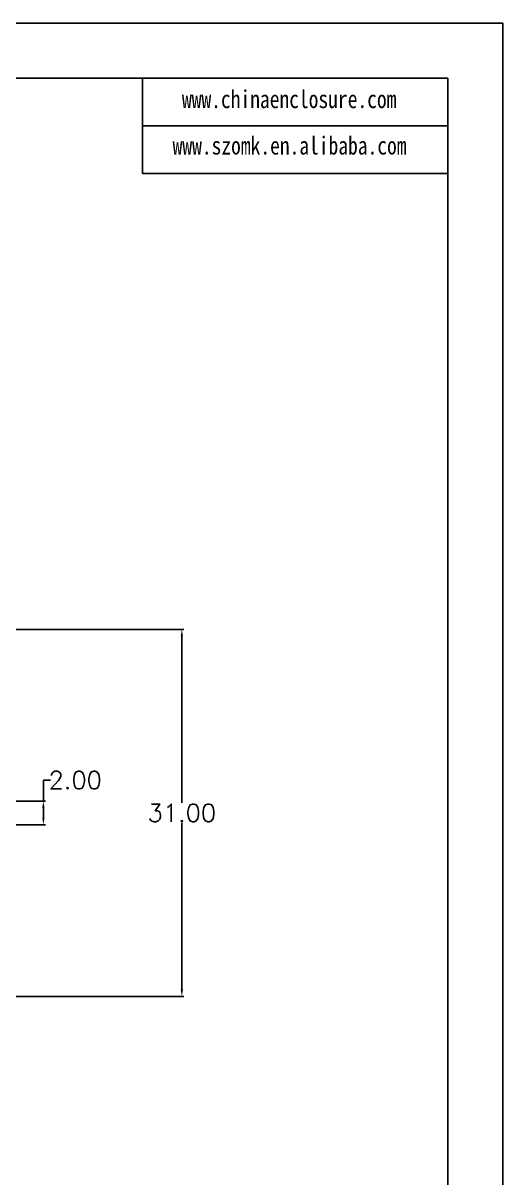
# Model space of a CAD drawing. Header units: inches. Extents: x 1430 to 4816, y 541 to 1061.
# Drawn here: x 4775.4 to 4815.9, y 670.5 to 768 of the extents above; entities that cross this region are included whole.
import ezdxf

# ---------------------------------------------------------------- set-up
doc = ezdxf.new("R2010")
doc.units = ezdxf.units.IN
doc.layers.add('文字', color=81, linetype='Continuous')
doc.styles.get("Standard").update_dxf_attribs({"font": 'txt', "bigfont": 'gbcbig.shx'})
doc.styles.add('宋体', font='', dxfattribs={"width": 0.8, "height": 3.5})
doc.styles.get('宋体').set_extended_font_data('SimSun')
doc.dimstyles.new('2', dxfattribs={"dimtxt": 1.5, "dimasz": 0.6, "dimexe": 0.18, "dimexo": 0.0625, "dimgap": 0.09, "dimtad": 0, "dimtih": 1, "dimtoh": 1, "dimzin": 0, "dimdsep": 46, "dimtxsty": 'Standard', "dimcen": 0, "dimadec": 0, "dimazin": 2, "dimtfac": 1, "dimtofl": 0, "dimtmove": 0, "dimatfit": 3, "dimfxl": 1, "dimtolj": 1, "dimtzin": 0, "dimarcsym": 0})

# ---------------------------------------------------------------- blocks, each defined once
blk = doc.blocks.new('*D147')
at = {"color": 0, "lineweight": -2}
for p, q in [((4774.323, 716.8), (4788.989, 716.8)), ((4788.809, 716.2), (4788.809, 702.14)), ((4788.809, 686.4), (4788.809, 700.46)), ((4774.323, 685.8), (4788.989, 685.8))]:
    blk.add_line(p, q, dxfattribs=at)
at = {"color": 0}
for points in [[(4788.709, 716.2), (4788.909, 716.2), (4788.809, 716.8)], [(4788.709, 686.4), (4788.909, 686.4), (4788.809, 685.8)]]:
    blk.add_solid(points, dxfattribs=at)
at = {"layer": 'Defpoints', "color": 0}
for p in [(4774.26, 716.8), (4774.26, 685.8), (4788.809, 685.8)]:
    blk.add_point(p, dxfattribs=at)
at = {"color": 0, "insert": (4788.809, 701.3), "char_height": 1.5, "attachment_point": 5}
blk.add_mtext('\\A1;31.00', dxfattribs=at)
blk = doc.blocks.new('*D148')
at = {"color": 0, "lineweight": -2}
for p, q in [((4777.109, 702.3), (4777.109, 704.07)), ((4777.109, 704.07), (4777.709, 704.07)), ((4774.323, 702.3), (4777.289, 702.3)), ((4777.109, 700.9), (4777.109, 701.7)), ((4774.323, 700.3), (4777.289, 700.3))]:
    blk.add_line(p, q, dxfattribs=at)
at = {"color": 0}
for points in [[(4777.009, 701.7), (4777.209, 701.7), (4777.109, 702.3)], [(4777.009, 700.9), (4777.209, 700.9), (4777.109, 700.3)]]:
    blk.add_solid(points, dxfattribs=at)
at = {"layer": 'Defpoints', "color": 0}
for p in [(4774.26, 702.3), (4777.109, 702.3), (4774.26, 700.3)]:
    blk.add_point(p, dxfattribs=at)
at = {"color": 0, "insert": (4779.799, 704.07), "char_height": 1.5, "attachment_point": 5}
blk.add_mtext('\\A1;2.00', dxfattribs=at)

msp = doc.modelspace()

# ---------------------------------------------------------------- linework, layer by layer
for p, q in [((4540.095, 767.996), (4815.937, 767.996)), ((4815.937, 767.996), (4815.937, 572.957)), ((4547.233, 763.353), (4811.293, 763.353)), ((4785.494, 763.353), (4785.494, 755.29)), ((4811.293, 763.353), (4811.293, 577.601)), ((4785.494, 759.322), (4811.293, 759.322)), ((4785.494, 755.29), (4811.293, 755.29))]:
    msp.add_line(p, q)

# ---------------------------------------------------------------- texts
at = {"layer": '文字', "color": 0, "char_height": 1.51354, "width": 26.59137, "attachment_point": 1, "style": '宋体'}
for s, insert in [('www.chinaenclosure.com', (4788.818, 762.332)), ('www.szomk.en.alibaba.com', (4788.027, 758.412))]:
    msp.add_mtext(s, dxfattribs=dict(at, insert=insert))

# ---------------------------------------------------------------- dimensions: what is measured, and where the dimension line sits
dim = msp.add_linear_dim(base=(4788.809, 685.8), p1=(4774.26, 716.8), p2=(4774.26, 685.8), angle=90, dimstyle='2')
dim.commit()
dim.dimension.update_dxf_attribs({"geometry": '*D147', "text_midpoint": (4788.809, 701.3)})
dim = msp.add_linear_dim(base=(4777.109, 702.3), p1=(4774.26, 700.3), p2=(4774.26, 702.3), angle=90, dimstyle='2')
dim.commit()
dim.dimension.update_dxf_attribs({"geometry": '*D148', "text_midpoint": (4779.799, 704.07), "dimtype": 160})

doc.saveas('drawing.dxf')
